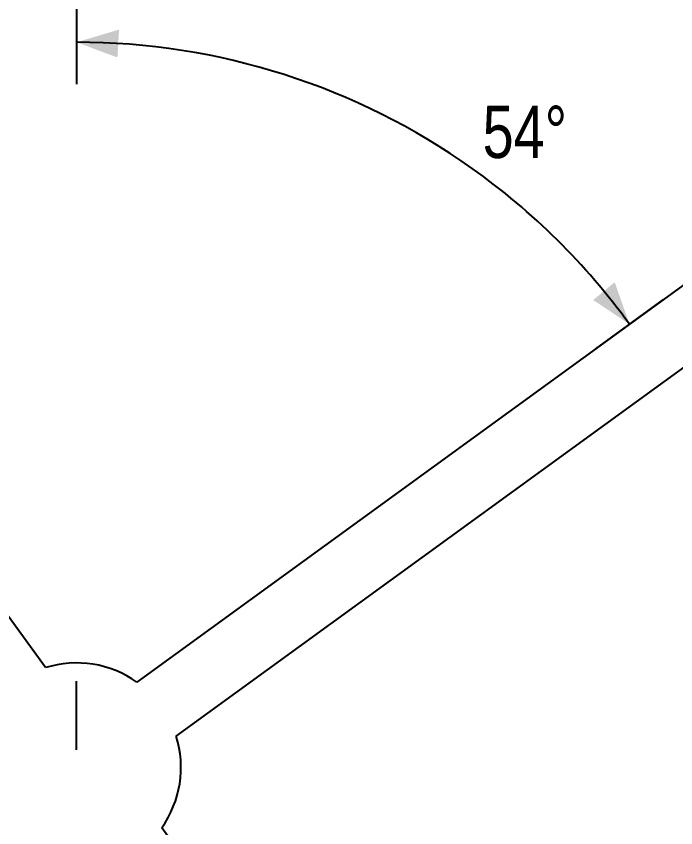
# Model space of a CAD drawing. Header units: millimetres. Extents: x -235 to 540, y -175 to 360.
# Drawn here: x -5.8 to 57.4, y -5.8 to 71.9 of the extents above; entities that cross this region are included whole.
import ezdxf

# ---------------------------------------------------------------- set-up
doc = ezdxf.new("R2010")
doc.units = ezdxf.units.MM
doc.layers.get('0').update_dxf_attribs({"color": 1, "linetype": 'CONTINUOUS'})
doc.layers.add('BEM', color=1, linetype='CONTINUOUS')

msp = doc.modelspace()

# ---------------------------------------------------------------- linework, layer by layer
at = {"color": 2, "linetype": 'CONTINUOUS'}
for p, q in [((-2.98, 9.546, -20), (-70.798, 102.889, -20)), ((-2.98, 9.546), (-60.864, 89.216)), ((-2.98, 9.546), (-60.805, 89.135)), ((99.127, 75.975, -20), (5.784, 8.158, -20)), ((9.546, 2.98, -20), (102.889, 70.798, -20)), ((85.455, 66.042), (5.784, 8.158)), ((85.374, 65.983), (5.784, 8.158)), ((9.546, 2.98), (89.216, 60.864)), ((9.546, 2.98), (89.135, 60.805)), ((-2.98, 9.546, -20), (-2.98, 9.546)), ((5.784, 8.158), (5.784, 8.158, -20)), ((9.546, 2.98, -20), (9.546, 2.98)), ((66.042, -85.455), (8.158, -5.784))]:
    msp.add_line(p, q, dxfattribs=at)
for centre, radius, start, end in [((0, 0, 35.732), 114, 36.10052, 94.72833), ((0, 0, 67), 114, 36.10052, 88.49204), ((0, 0), 109, 36.10514, 125.89486), ((0, 0), 108, 36.1061, 125.8939), ((0, 0, -7), 107.9, 37.69948, 124.30052), ((0, 0), 107.9, 37.69948, 124.30052), ((0, 0, 67), 108, 36.1061, 88.40825), ((0, 0), 10, 54.66289, 107.33711), ((0, 0, -20), 10, 54.66292, 107.33707), ((0, 0), 10, 54.66292, 107.33708), ((0, 0), 10, -35.33711, 17.33711), ((0, 0, -20), 10, -35.33708, 17.33707), ((0, 0), 10, -35.33708, 17.33708)]:
    msp.add_arc(centre, radius, start, end, dxfattribs=at)
at = {"layer": 'BEM', "color": 1, "linetype": 'CONTINUOUS'}
for p, q in [((0, 73.427), (0, 65.427)), ((56.203, 44.79), (49.731, 40.087)), ((0, 1.667), (0, 8.263))]:
    msp.add_line(p, q, dxfattribs=at)
for start, end in [(54.6311, 90), (36, 54.6311)]:
    msp.add_arc((0, 3.955), 65.471, start, end, dxfattribs=at)
for points in [[(3.911, 67.967), (0, 69.427), (4.074, 70.642)], [(49.488, 44.745), (52.967, 42.438), (51.556, 46.449)]]:
    msp.add_solid(points, dxfattribs=at)

# ---------------------------------------------------------------- texts
at = {"layer": 'BEM', "color": 1, "linetype": 'CONTINUOUS', "width": 0.8}
msp.add_text('54%%d', height=5, dxfattribs=at).set_placement((38.897, 58.343))

doc.saveas('drawing.dxf')
